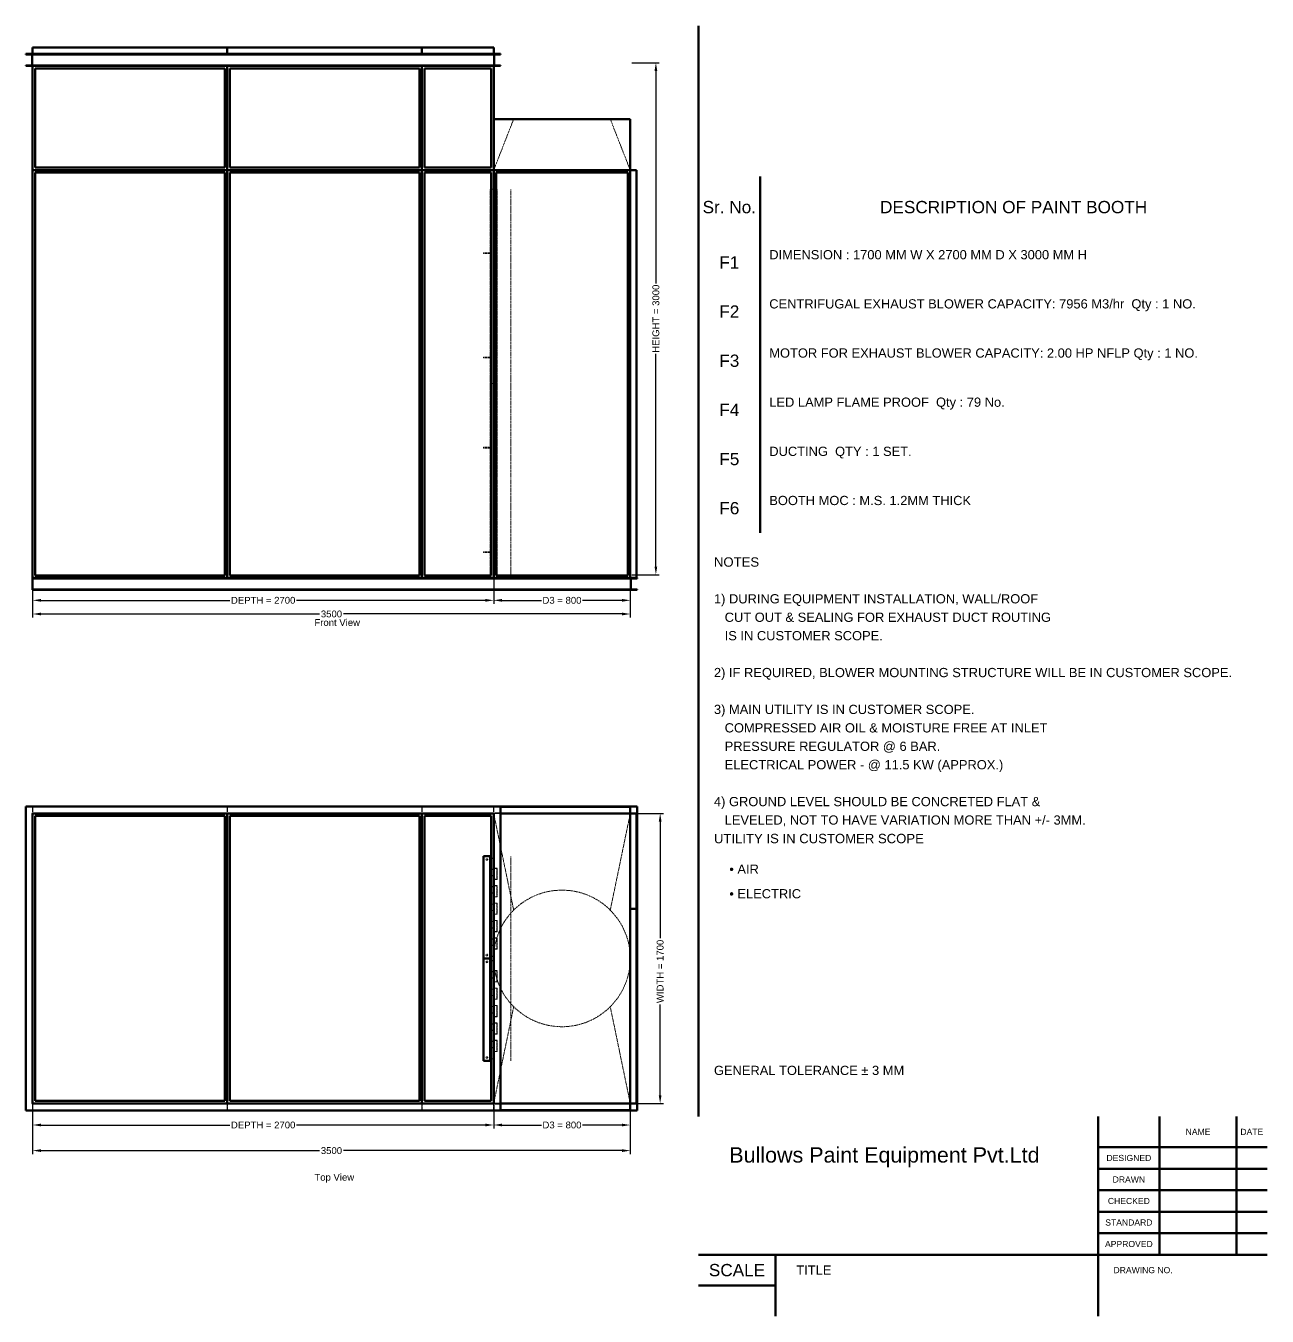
# Model space of a CAD drawing. Header units: millimetres. Extents: x -199 to 10971, y 270 to 8564.
# Drawn here: x 3701 to 10971, y 270 to 7830 of the extents above; entities that cross this region are included whole.
import ezdxf
from ezdxf.enums import TextEntityAlignment as Align

# ---------------------------------------------------------------- set-up
doc = ezdxf.new("R2010")
doc.units = ezdxf.units.MM
doc.linetypes.add('Hidden', pattern=[15, 5, -3, 5, -2])
for name, color, linetype, lineweight in [('Default', 7, 'Continuous', 50), ('Edges', 7, 'Hidden', 15), ('HiddenEdges', 2, 'Hidden', 15), ('HiddenSilhouettes', 2, 'Hidden', 15), ('HiddenWires', 7, 'Hidden', 15), ('Silhouettes', 7, 'Continuous', 50), ('Wires', 7, 'Hidden', 15)]:
    doc.layers.add(name, color=color, linetype=linetype, lineweight=lineweight)
doc.layers.add('Dimension', color=7, linetype='Continuous', lineweight=50, true_color=0x6495ed)
doc.styles.add('Default', font='arial.ttf')
doc.dimstyles.get("Standard").update_dxf_attribs({"dimtxt": 0.18, "dimasz": 0.18, "dimexe": 0.18, "dimexo": 0.0625, "dimgap": 0.09, "dimtad": 0, "dimtih": 1, "dimtoh": 1, "dimdec": 4, "dimzin": 0, "dimdsep": 46, "dimtxsty": 'Standard', "dimcen": 0.09, "dimadec": 0, "dimazin": 0, "dimtfac": 1, "dimtdec": 4, "dimtofl": 0, "dimtmove": 0, "dimatfit": 3, "dimfxl": 1, "dimtolj": 1, "dimtzin": 0, "dimarcsym": 0})

# ---------------------------------------------------------------- blocks, each defined once
blk = doc.blocks.new('Top')
at = {"layer": 'Edges'}
for points in [[(990, 656.4), (1067.2, 282.8)], [(1632.8, -282.8), (1750, -850)]]:
    blk.add_lwpolyline(points, dxfattribs=at)
for points in [[(1632.8, 282.8, 0), (1750, 850, 0)], [(990, -656.4, 0), (1067.2, -282.8, 0)]]:
    blk.add_polyline3d(points, dxfattribs=at)
for start, end in [(45, 135), (135, 154.1767), (315.00001, 45), (205.82331, 224.99999), (224.99999, 315.00001)]:
    blk.add_arc((1350, 0), 400, start, end, dxfattribs=at)
at = {"layer": 'HiddenEdges'}
blk.add_lwpolyline([(950, 850), (990, 656.4)], dxfattribs=at)
for points in [[(-1753, -853, 0), (-1753, 853, 0)], [(-1753, 853, 0), (953, 853, 0)], [(-1750, 853, 0), (1753, 853, 0)], [(-1748.8, 850, 0), (-1748.8, 886.8, 0)], [(-1748.8, 886.8, 0), (-611.2, 886.8, 0)], [(-1748.8, 848.8, 0), (-611.2, 848.8, 0)], [(-1748.8, -848.8, 0), (-1748.8, 848.8, 0)], [(-1735, 886.8, 0), (-1735, 888, 0)], [(-625, 886.8, 0), (-625, 888, 0)], [(-611.2, 850, 0), (-611.2, 886.8, 0)], [(-611.2, -848.8, 0), (-611.2, 848.8, 0)], [(-608.8, 850, 0), (-608.8, 886.8, 0)], [(-608.8, 886.8, 0), (528.8, 886.8, 0)], [(-608.8, 848.8, 0), (528.8, 848.8, 0)], [(-608.8, -848.8, 0), (-608.8, 848.8, 0)], [(-595, 886.8, 0), (-595, 888, 0)], [(515, 886.8, 0), (515, 888, 0)], [(528.8, 850, 0), (528.8, 886.8, 0)], [(528.8, -848.8, 0), (528.8, 848.8, 0)], [(531.2, 850, 0), (531.2, 886.8, 0)], [(531.2, 886.8, 0), (948.8, 886.8, 0)], [(531.2, -848.8, 0), (531.2, 848.8, 0)], [(531.2, 848.8, 0), (948.8, 848.8, 0)], [(545, 886.8, 0), (545, 888, 0)], [(935, 886.8, 0), (935, 888, 0)], [(948.8, 850, 0), (948.8, 886.8, 0)], [(948.8, -848.8, 0), (948.8, 848.8, 0)], [(951.2, 886.8, 0), (1748.8, 886.8, 0)], [(951.2, 850, 0), (951.2, 886.8, 0)], [(953, -853, 0), (953, 853, 0)], [(965, 886.8, 0), (965, 888, 0)], [(1735, 886.8, 0), (1735, 888, 0)], [(1748.8, 850, 0), (1748.8, 886.8, 0)], [(1751.2, 291.2, 0), (1751.2, 848.8, 0)], [(1751.2, 848.8, 0), (1786.8, 848.8, 0)], [(1753, -853, 0), (1753, 853, 0)], [(1750, 813.2, 0), (1751.2, 813.2, 0)], [(1750, 326.8, 0), (1751.2, 326.8, 0)], [(1750, 253.2, 0), (1751.2, 253.2, 0)], [(1751.2, 291.2, 0), (1786.8, 291.2, 0)], [(1751.2, -848.8, 0), (1751.2, 288.8, 0)], [(1751.2, 288.8, 0), (1786.8, 288.8, 0)], [(950, -850, 0), (990, -656.4, 0)], [(1750, -813.2, 0), (1751.2, -813.2, 0)], [(-1753, -853, 0), (953, -853, 0)], [(-1750, -853, 0), (1753, -853, 0)], [(-1748.8, -848.8, 0), (-611.2, -848.8, 0)], [(-1748.8, -886.8, 0), (-1748.8, -850, 0)], [(-1748.8, -886.8, 0), (-611.2, -886.8, 0)], [(-1735, -888, 0), (-1735, -886.8, 0)], [(-625, -888, 0), (-625, -886.8, 0)], [(-611.2, -886.8, 0), (-611.2, -850, 0)], [(-608.8, -848.8, 0), (528.8, -848.8, 0)], [(-608.8, -886.8, 0), (-608.8, -850, 0)], [(-608.8, -886.8, 0), (528.8, -886.8, 0)], [(-595, -888, 0), (-595, -886.8, 0)], [(515, -888, 0), (515, -886.8, 0)], [(528.8, -886.8, 0), (528.8, -850, 0)], [(531.2, -848.8, 0), (948.8, -848.8, 0)], [(531.2, -886.8, 0), (531.2, -850, 0)], [(531.2, -886.8, 0), (948.8, -886.8, 0)], [(545, -888, 0), (545, -886.8, 0)], [(935, -888, 0), (935, -886.8, 0)], [(948.8, -886.8, 0), (948.8, -850, 0)], [(951.2, -886.8, 0), (951.2, -850, 0)], [(951.2, -886.8, 0), (1748.8, -886.8, 0)], [(965, -888, 0), (965, -886.8, 0)], [(1735, -888, 0), (1735, -886.8, 0)], [(1748.8, -886.8, 0), (1748.8, -850, 0)], [(1751.2, -848.8, 0), (1786.8, -848.8, 0)]]:
    blk.add_polyline3d(points, dxfattribs=at)
blk.add_arc((1350, 0), 400, 154.1767, 205.82331, dxfattribs=at)
at = {"layer": 'HiddenSilhouettes'}
for points in [[(-1750, 850, 0), (-1750, 890, 0)], [(-1750, 850, 0), (-1750, 888, 0)], [(-1750, 888, 0), (-610, 888, 0)], [(-1750, 851.2, 0), (-610, 851.2, 0)], [(-610, 850, 0), (-610, 888, 0)], [(-610, 888, 0), (530, 888, 0)], [(-610, 851.2, 0), (530, 851.2, 0)], [(530, 850, 0), (530, 888, 0)], [(530, 888, 0), (950, 888, 0)], [(530, 851.2, 0), (950, 851.2, 0)], [(895, 850, 0), (1342.5, 850, 0)], [(950, 850, 0), (950, 888, 0)], [(950, 888, 0), (990, 888, 0)], [(950, 851.2, 0), (1750, 851.2, 0)], [(950, 850, 0), (990, 850, 0)], [(935, 587.5, 0), (950, 587.5, 0)], [(935, 586.3, 0), (950, 586.3, 0)], [(935, 522.7, 0), (950, 522.7, 0)], [(935, 521.5, 0), (950, 521.5, 0)], [(935, 485.5, 0), (950, 485.5, 0)], [(935, 484.3, 0), (950, 484.3, 0)], [(950, 528.5, 0), (970, 528.5, 0)], [(950, 527.3, 0), (968.8, 527.3, 0)], [(950, 463.7, 0), (968.8, 463.7, 0)], [(950, 462.5, 0), (970, 462.5, 0)], [(968.8, 463.7, 0), (968.8, 527.3, 0)], [(970, 462.5, 0), (970, 528.5, 0)], [(935, 420.7, 0), (950, 420.7, 0)], [(935, 419.5, 0), (950, 419.5, 0)], [(935, 383.5, 0), (950, 383.5, 0)], [(935, 382.3, 0), (950, 382.3, 0)], [(950, 426.5, 0), (970, 426.5, 0)], [(950, 425.3, 0), (968.8, 425.3, 0)], [(968.8, 361.7, 0), (968.8, 425.3, 0)], [(970, 360.5, 0), (970, 426.5, 0)], [(935, 318.7, 0), (950, 318.7, 0)], [(935, 317.5, 0), (950, 317.5, 0)], [(950, 361.7, 0), (968.8, 361.7, 0)], [(950, 360.5, 0), (970, 360.5, 0)], [(950, 324.5, 0), (970, 324.5, 0)], [(950, 323.3, 0), (968.8, 323.3, 0)], [(968.8, 259.7, 0), (968.8, 323.3, 0)], [(970, 258.5, 0), (970, 324.5, 0)], [(935, 281.5, 0), (950, 281.5, 0)], [(935, 280.3, 0), (950, 280.3, 0)], [(950, 259.7, 0), (968.8, 259.7, 0)], [(950, 258.5, 0), (970, 258.5, 0)], [(935, 216.7, 0), (950, 216.7, 0)], [(935, 215.5, 0), (950, 215.5, 0)], [(935, 179.5, 0), (950, 179.5, 0)], [(935, 178.3, 0), (950, 178.3, 0)], [(950, 222.5, 0), (970, 222.5, 0)], [(950, 221.3, 0), (968.8, 221.3, 0)], [(950, 157.7, 0), (968.8, 157.7, 0)], [(950, 156.5, 0), (970, 156.5, 0)], [(968.8, 157.7, 0), (968.8, 221.3, 0)], [(970, 156.5, 0), (970, 222.5, 0)], [(935, 114.7, 0), (950, 114.7, 0)], [(935, 113.5, 0), (950, 113.5, 0)], [(935, 77.5, 0), (950, 77.5, 0)], [(935, 76.3, 0), (950, 76.3, 0)], [(950, 120.5, 0), (970, 120.5, 0)], [(950, 119.3, 0), (968.8, 119.3, 0)], [(968.8, 55.7, 0), (968.8, 119.3, 0)], [(970, 54.5, 0), (970, 120.5, 0)], [(935, 12.7, 0), (950, 12.7, 0)], [(935, 11.5, 0), (950, 11.5, 0)], [(950, 55.7, 0), (968.8, 55.7, 0)], [(950, 54.5, 0), (970, 54.5, 0)], [(935, -12.5, 0), (950, -12.5, 0)], [(935, -13.7, 0), (950, -13.7, 0)], [(950, -71.5, 0), (970, -71.5, 0)], [(950, -72.7, 0), (968.8, -72.7, 0)], [(968.8, -136.3, 0), (968.8, -72.7, 0)], [(970, -137.5, 0), (970, -71.5, 0)], [(935, -77.3, 0), (950, -77.3, 0)], [(935, -78.5, 0), (950, -78.5, 0)], [(935, -114.5, 0), (950, -114.5, 0)], [(935, -115.7, 0), (950, -115.7, 0)], [(950, -136.3, 0), (968.8, -136.3, 0)], [(950, -137.5, 0), (970, -137.5, 0)], [(935, -179.3, 0), (950, -179.3, 0)], [(935, -180.5, 0), (950, -180.5, 0)], [(935, -216.5, 0), (950, -216.5, 0)], [(935, -217.7, 0), (950, -217.7, 0)], [(950, -173.5, 0), (970, -173.5, 0)], [(950, -174.7, 0), (968.8, -174.7, 0)], [(968.8, -238.3, 0), (968.8, -174.7, 0)], [(970, -239.5, 0), (970, -173.5, 0)], [(935, -281.3, 0), (950, -281.3, 0)], [(935, -282.5, 0), (950, -282.5, 0)], [(950, -238.3, 0), (968.8, -238.3, 0)], [(950, -239.5, 0), (970, -239.5, 0)], [(950, -275.5, 0), (970, -275.5, 0)], [(950, -276.7, 0), (968.8, -276.7, 0)], [(968.8, -340.3, 0), (968.8, -276.7, 0)], [(970, -341.5, 0), (970, -275.5, 0)], [(935, -318.5, 0), (950, -318.5, 0)], [(935, -319.7, 0), (950, -319.7, 0)], [(950, -340.3, 0), (968.8, -340.3, 0)], [(950, -341.5, 0), (970, -341.5, 0)], [(950, -377.5, 0), (970, -377.5, 0)], [(970, -443.5, 0), (970, -377.5, 0)], [(935, -383.3, 0), (950, -383.3, 0)], [(935, -384.5, 0), (950, -384.5, 0)], [(935, -420.5, 0), (950, -420.5, 0)], [(935, -421.7, 0), (950, -421.7, 0)], [(950, -378.7, 0), (968.8, -378.7, 0)], [(950, -442.3, 0), (968.8, -442.3, 0)], [(950, -443.5, 0), (970, -443.5, 0)], [(968.8, -442.3, 0), (968.8, -378.7, 0)], [(935, -485.3, 0), (950, -485.3, 0)], [(935, -486.5, 0), (950, -486.5, 0)], [(935, -522.5, 0), (950, -522.5, 0)], [(935, -523.7, 0), (950, -523.7, 0)], [(950, -479.5, 0), (970, -479.5, 0)], [(950, -480.7, 0), (968.8, -480.7, 0)], [(968.8, -544.3, 0), (968.8, -480.7, 0)], [(970, -545.5, 0), (970, -479.5, 0)], [(935, -587.3, 0), (950, -587.3, 0)], [(935, -588.5, 0), (950, -588.5, 0)], [(950, -544.3, 0), (968.8, -544.3, 0)], [(950, -545.5, 0), (970, -545.5, 0)], [(-1750, -848.8, 0), (-610, -848.8, 0)], [(-1750, -888, 0), (-1750, -850, 0)], [(-1750, -850, 0), (895, -850, 0)], [(-1750, -890, 0), (-1750, -850, 0)], [(-1750, -888, 0), (-610, -888, 0)], [(-610, -848.8, 0), (530, -848.8, 0)], [(-610, -888, 0), (-610, -850, 0)], [(-610, -888, 0), (530, -888, 0)], [(530, -848.8, 0), (950, -848.8, 0)], [(530, -888, 0), (530, -850, 0)], [(530, -888, 0), (950, -888, 0)], [(895, -850, 0), (1342.5, -850, 0)], [(895, -890, 0), (990, -890, 0)], [(950, -848.8, 0), (1750, -848.8, 0)], [(950, -888, 0), (950, -850, 0)], [(950, -850, 0), (990, -850, 0)], [(950, -888, 0), (990, -888, 0)]]:
    blk.add_polyline3d(points, dxfattribs=at)
at = {"layer": 'HiddenWires'}
for points in [[(1050, 0, 0), (1050, 600, 0)], [(1750, 222.5, 0), (1750, 445, 0)], [(1050, -600, 0), (1050, 0, 0)]]:
    blk.add_polyline3d(points, dxfattribs=at)
at = {"layer": 'Silhouettes'}
for points in [[(-1790, 890, 0), (990, 890, 0)], [(-1790, -890, 0), (-1790, 890, 0)], [(-1750, -850, 0), (-1750, 850, 0)], [(-1750, 850, 0), (-610, 850, 0)], [(-1750, 850, 0), (895, 850, 0)], [(-1735, -835, 0), (-1735, 835, 0)], [(-1735, 835, 0), (-625, 835, 0)], [(-625, -835, 0), (-625, 835, 0)], [(-610, -850, 0), (-610, 850, 0)], [(-610, 850, 0), (530, 850, 0)], [(-595, -835, 0), (-595, 835, 0)], [(-595, 835, 0), (515, 835, 0)], [(515, -835, 0), (515, 835, 0)], [(530, 850, 0), (950, 850, 0)], [(530, -850, 0), (530, 850, 0)], [(545, 835, 0), (935, 835, 0)], [(545, -835, 0), (545, 835, 0)], [(895, 890, 0), (1790, 890, 0)], [(935, -835, 0), (935, 835, 0)], [(950, -850, 0), (950, 850, 0)], [(990, -890, 0), (990, 890, 0)], [(990, 888, 0), (1750, 888, 0)], [(990, 850, 0), (1750, 850, 0)], [(1750, 850, 0), (1750, 888, 0)], [(1750, 850, 0), (1786.8, 850, 0)], [(1750, 290, 0), (1750, 850, 0)], [(1786.8, 290, 0), (1786.8, 850, 0)], [(1790, -890, 0), (1790, 890, 0)], [(890, 0, 0), (890, 600, 0)], [(890, 600, 0), (930, 600, 0)], [(930, 278.1, 0), (930, 600, 0)], [(930, 521.5, 0), (930, 587.5, 0)], [(930, 587.5, 0), (935, 587.5, 0)], [(931.2, 522.7, 0), (931.2, 586.3, 0)], [(931.2, 586.3, 0), (935, 586.3, 0)], [(930, 521.5, 0), (935, 521.5, 0)], [(930, 419.5, 0), (930, 485.5, 0)], [(930, 485.5, 0), (935, 485.5, 0)], [(931.2, 522.7, 0), (935, 522.7, 0)], [(931.2, 420.7, 0), (931.2, 484.3, 0)], [(931.2, 484.3, 0), (935, 484.3, 0)], [(930, 419.5, 0), (935, 419.5, 0)], [(930, 317.5, 0), (930, 383.5, 0)], [(930, 383.5, 0), (935, 383.5, 0)], [(931.2, 420.7, 0), (935, 420.7, 0)], [(931.2, 318.7, 0), (931.2, 382.3, 0)], [(931.2, 382.3, 0), (935, 382.3, 0)], [(930, 317.5, 0), (935, 317.5, 0)], [(931.2, 318.7, 0), (935, 318.7, 0)], [(930, 215.5, 0), (930, 281.5, 0)], [(930, 281.5, 0), (935, 281.5, 0)], [(931.2, 216.7, 0), (931.2, 280.3, 0)], [(931.2, 280.3, 0), (935, 280.3, 0)], [(1750, 290, 0), (1786.8, 290, 0)], [(1750, -850, 0), (1750, 290, 0)], [(1786.8, -850, 0), (1786.8, 290, 0)], [(930, 0, 0), (930, 222.5, 0)], [(930, 215.5, 0), (935, 215.5, 0)], [(930, 113.5, 0), (930, 179.5, 0)], [(930, 179.5, 0), (935, 179.5, 0)], [(931.2, 216.7, 0), (935, 216.7, 0)], [(931.2, 114.7, 0), (931.2, 178.3, 0)], [(931.2, 178.3, 0), (935, 178.3, 0)], [(930, 113.5, 0), (935, 113.5, 0)], [(930, 11.5, 0), (930, 77.5, 0)], [(930, 77.5, 0), (935, 77.5, 0)], [(931.2, 114.7, 0), (935, 114.7, 0)], [(931.2, 12.7, 0), (931.2, 76.3, 0)], [(931.2, 76.3, 0), (935, 76.3, 0)], [(890, -600, 0), (890, 0, 0)], [(890, 0, 0), (930, 0, 0)], [(930, 11.5, 0), (935, 11.5, 0)], [(930, -222.5, 0), (930, 0, 0)], [(931.2, 12.7, 0), (935, 12.7, 0)], [(930, -78.5, 0), (930, -12.5, 0)], [(930, -12.5, 0), (935, -12.5, 0)], [(931.2, -77.3, 0), (931.2, -13.7, 0)], [(931.2, -13.7, 0), (935, -13.7, 0)], [(930, -78.5, 0), (935, -78.5, 0)], [(930, -180.5, 0), (930, -114.5, 0)], [(930, -114.5, 0), (935, -114.5, 0)], [(931.2, -77.3, 0), (935, -77.3, 0)], [(931.2, -179.3, 0), (931.2, -115.7, 0)], [(931.2, -115.7, 0), (935, -115.7, 0)], [(930, -180.5, 0), (935, -180.5, 0)], [(930, -282.5, 0), (930, -216.5, 0)], [(930, -216.5, 0), (935, -216.5, 0)], [(931.2, -179.3, 0), (935, -179.3, 0)], [(931.2, -281.3, 0), (931.2, -217.7, 0)], [(931.2, -217.7, 0), (935, -217.7, 0)], [(930, -600, 0), (930, -278.1, 0)], [(930, -282.5, 0), (935, -282.5, 0)], [(931.2, -281.3, 0), (935, -281.3, 0)], [(930, -384.5, 0), (930, -318.5, 0)], [(930, -318.5, 0), (935, -318.5, 0)], [(931.2, -383.3, 0), (931.2, -319.7, 0)], [(931.2, -319.7, 0), (935, -319.7, 0)], [(930, -384.5, 0), (935, -384.5, 0)], [(930, -486.5, 0), (930, -420.5, 0)], [(930, -420.5, 0), (935, -420.5, 0)], [(931.2, -383.3, 0), (935, -383.3, 0)], [(931.2, -485.3, 0), (931.2, -421.7, 0)], [(931.2, -421.7, 0), (935, -421.7, 0)], [(930, -486.5, 0), (935, -486.5, 0)], [(930, -588.5, 0), (930, -522.5, 0)], [(930, -522.5, 0), (935, -522.5, 0)], [(931.2, -485.3, 0), (935, -485.3, 0)], [(931.2, -587.3, 0), (931.2, -523.7, 0)], [(931.2, -523.7, 0), (935, -523.7, 0)], [(890, -600, 0), (930, -600, 0)], [(930, -588.5, 0), (935, -588.5, 0)], [(931.2, -587.3, 0), (935, -587.3, 0)], [(-1790, -890, 0), (990, -890, 0)], [(-1750, -850, 0), (-610, -850, 0)], [(-1735, -835, 0), (-625, -835, 0)], [(-610, -850, 0), (530, -850, 0)], [(-595, -835, 0), (515, -835, 0)], [(530, -850, 0), (950, -850, 0)], [(545, -835, 0), (935, -835, 0)], [(990, -850, 0), (1750, -850, 0)], [(990, -888, 0), (1750, -888, 0)], [(990, -890, 0), (1790, -890, 0)], [(1750, -888, 0), (1750, -850, 0)], [(1750, -850, 0), (1786.8, -850, 0)]]:
    blk.add_polyline3d(points, dxfattribs=at)
for points in [[(-1750, 890, 0)], [(1750, 851.2, 0)], [(0, -850, 0)]]:
    blk.add_polyline3d(points, close=True, dxfattribs=at)
at = {"layer": 'Wires'}
for centre in [(910, 580), (910, 20), (910, -20), (910, -580)]:
    blk.add_circle(centre, 5, dxfattribs=at)
blk = doc.blocks.new('Front')
at = {"layer": 'Edges'}
for points in [[(950.5, 871, 0), (1067.2, 1169.8, 0)], [(1632.8, 1169.8, 0), (1749.5, 871, 0)]]:
    blk.add_polyline3d(points, dxfattribs=at)
at = {"layer": 'HiddenEdges'}
blk.add_lwpolyline([(950, 869.8), (950.5, 871)], dxfattribs=at)
for points in [[(-1748.8, 1551, 0), (-1748.8, 1587.8, 0)], [(-1748.8, 1587.8, 0), (-611.2, 1587.8, 0)], [(-1735, 1587.8, 0), (-1735, 1589, 0)], [(-625, 1587.8, 0), (-625, 1589, 0)], [(-611.2, 1551, 0), (-611.2, 1587.8, 0)], [(-608.8, 1551, 0), (-608.8, 1587.8, 0)], [(-608.8, 1587.8, 0), (528.8, 1587.8, 0)], [(-595, 1587.8, 0), (-595, 1589, 0)], [(515, 1587.8, 0), (515, 1589, 0)], [(528.8, 1551, 0), (528.8, 1587.8, 0)], [(531.2, 1587.8, 0), (948.8, 1587.8, 0)], [(531.2, 1551, 0), (531.2, 1587.8, 0)], [(545, 1587.8, 0), (545, 1589, 0)], [(935, 1587.8, 0), (935, 1589, 0)], [(948.8, 1551, 0), (948.8, 1587.8, 0)], [(-1750, 1481, 0), (-1750, 1551, 0)], [(950, 1481, 0), (950, 1551, 0)], [(-1748.8, 1479.8, 0), (-611.2, 1479.8, 0)], [(-1748.8, 872.2, 0), (-1748.8, 1479.8, 0)], [(-611.2, 872.2, 0), (-611.2, 1479.8, 0)], [(-608.8, 872.2, 0), (-608.8, 1479.8, 0)], [(-608.8, 1479.8, 0), (528.8, 1479.8, 0)], [(528.8, 872.2, 0), (528.8, 1479.8, 0)], [(531.2, 872.2, 0), (531.2, 1479.8, 0)], [(531.2, 1479.8, 0), (948.8, 1479.8, 0)], [(948.8, 872.2, 0), (948.8, 1479.8, 0)], [(-1748.8, 872.2, 0), (-611.2, 872.2, 0)], [(-1748.8, 869.8, 0), (-611.2, 869.8, 0)], [(-1748.8, -1517.8, 0), (-1748.8, 869.8, 0)], [(-611.2, -1517.8, 0), (-611.2, 869.8, 0)], [(-608.8, 872.2, 0), (528.8, 872.2, 0)], [(-608.8, 869.8, 0), (528.8, 869.8, 0)], [(-608.8, -1517.8, 0), (-608.8, 869.8, 0)], [(528.8, -1517.8, 0), (528.8, 869.8, 0)], [(531.2, 872.2, 0), (948.8, 872.2, 0)], [(531.2, -1517.8, 0), (531.2, 869.8, 0)], [(531.2, 869.8, 0), (948.8, 869.8, 0)], [(948.8, -1517.8, 0), (948.8, 869.8, 0)], [(951.2, -1517.8, 0), (951.2, 869.8, 0)], [(951.2, 869.8, 0), (1748.8, 869.8, 0)], [(1748.8, -1517.8, 0), (1748.8, 869.8, 0)], [(1749.5, 871, 0), (1750, 869.8, 0)], [(1750, 834.2, 0), (1751.2, 834.2, 0)], [(1751.2, -1517.8, 0), (1751.2, 869.8, 0)], [(1751.2, 869.8, 0), (1786.8, 869.8, 0)], [(930, -380.2, 0), (930, 759.8, 0)], [(931.2, -380.2, 0), (931.2, 759.8, 0)], [(970, -380.2, 0), (970, 759.8, 0)], [(930, -1520.2, 0), (930, -380.2, 0)], [(970, -1520.2, 0), (970, -380.2, 0)], [(1750, -1482.2, 0), (1751.2, -1482.2, 0)], [(-1750, -1589, 0), (-1750, -1519, 0)], [(-1748.8, -1517.8, 0), (-611.2, -1517.8, 0)], [(-608.8, -1517.8, 0), (528.8, -1517.8, 0)], [(531.2, -1517.8, 0), (948.8, -1517.8, 0)], [(951.2, -1517.8, 0), (1748.8, -1517.8, 0)], [(1750, -1589, 0), (1750, -1519, 0)], [(1751.2, -1517.8, 0), (1786.8, -1517.8, 0)]]:
    blk.add_polyline3d(points, dxfattribs=at)
at = {"layer": 'HiddenSilhouettes'}
for points in [[(950, 869.8), (950, 871)], [(1750, 871), (1750, 869.8)]]:
    blk.add_lwpolyline(points, dxfattribs=at)
for points in [[(-1753, 1548, 0)], [(953, 1548, 0)], [(1753, -1522, 0)]]:
    blk.add_polyline3d(points, close=True, dxfattribs=at)
for points in [[(-1750, 1481, 0), (-1750, 1481, 0)], [(-1750, 869.8, 0), (-1750, 1479.8, 0)], [(-1750, 1479.8, 0), (-610, 1479.8, 0)], [(-610, 1481, 0), (-610, 1481, 0)], [(-610, 1479.8, 0), (530, 1479.8, 0)], [(530, 1481, 0), (530, 1481, 0)], [(530, 1479.8, 0), (950, 1479.8, 0)], [(950, 1481, 0), (950, 1481, 0)], [(-610, 871, 0), (-610, 1191.7, 0)], [(-1750, 869.8, 0), (-610, 869.8, 0)], [(-610, 869.8, 0), (530, 869.8, 0)], [(530, 869.8, 0), (530, 871, 0)], [(530, 869.8, 0), (950, 869.8, 0)], [(950, 869.8, 0), (950, 871, 0)], [(950, 869.8, 0), (1750, 869.8, 0)], [(930, 759.8, 0), (950, 759.8, 0)], [(950, 759.8, 0), (970, 759.8, 0)], [(968.8, -380.2, 0), (968.8, 759.8, 0)], [(890, 381.8, 0), (890, 386.8, 0)], [(890, 386.8, 0), (930, 386.8, 0)], [(890, 381.8, 0), (930, 381.8, 0)], [(930, 381.8, 0), (930, 386.8, 0)], [(-1750, -1520.2, 0), (-1750, 0, 0)], [(890, -230.2, 0), (890, -225.2, 0)], [(890, -225.2, 0), (930, -225.2, 0)], [(905, -230.2, 0), (905, -225.2, 0)], [(915, -230.2, 0), (915, -225.2, 0)], [(930, -230.2, 0), (930, -225.2, 0)], [(890, -230.2, 0), (930, -230.2, 0)], [(930, -380.2, 0), (950, -380.2, 0)], [(931.2, -1520.2, 0), (931.2, -380.2, 0)], [(950, -380.2, 0), (970, -380.2, 0)], [(968.8, -1520.2, 0), (968.8, -380.2, 0)], [(890, -758.2, 0), (890, -753.2, 0)], [(890, -753.2, 0), (930, -753.2, 0)], [(930, -758.2, 0), (930, -753.2, 0)], [(530, -1520.2, 0), (530, -794.5, 0)], [(890, -758.2, 0), (930, -758.2, 0)], [(950, -1520.2, 0), (950, -1191.8, 0)], [(890, -1370.2, 0), (890, -1365.2, 0)], [(890, -1365.2, 0), (930, -1365.2, 0)], [(890, -1370.2, 0), (930, -1370.2, 0)], [(905, -1370.2, 0), (905, -1365.2, 0)], [(915, -1370.2, 0), (915, -1365.2, 0)], [(930, -1370.2, 0), (930, -1365.2, 0)], [(-1750, -1520.2, 0), (-610, -1520.2, 0)], [(-610, -1520.2, 0), (-610, -1519, 0)], [(-610, -1520.2, 0), (530, -1520.2, 0)], [(530, -1520.2, 0), (950, -1520.2, 0)], [(950, -1520.2, 0), (1750, -1520.2, 0)], [(1750, -1520.2, 0), (1750, -1519, 0)]]:
    blk.add_polyline3d(points, dxfattribs=at)
at = {"layer": 'HiddenWires'}
for points in [[(1050, -380.2, 0), (1050, 759.8, 0)], [(1050, -1520.2, 0), (1050, -380.2, 0)]]:
    blk.add_polyline3d(points, dxfattribs=at)
at = {"layer": 'Silhouettes'}
for points in [[(-1750, 1551), (-1750, 1589)], [(950, 871), (950.3, 1169.8)], [(1749.7, 1169.8), (1750, 871)]]:
    blk.add_lwpolyline(points, dxfattribs=at)
for points in [[(-1750, 1589, 0), (-610, 1589, 0)], [(-610, 1589, 0), (530, 1589, 0)], [(-610, 1551, 0), (-610, 1589, 0)], [(530, 1589, 0), (950, 1589, 0)], [(530, 1551, 0), (530, 1589, 0)], [(950, 1551, 0), (950, 1589, 0)], [(-1790, 1551, 0), (990, 1551, 0)], [(-1790, 1548, 0), (-1790, 1551, 0)], [(-1790, 1548, 0), (990, 1548, 0)], [(-1753, 1484, 0), (-1753, 1548, 0)], [(953, 1484, 0), (953, 1548, 0)], [(990, 1548, 0), (990, 1551, 0)], [(-1790, 1481, 0), (-1790, 1484, 0)], [(-1790, 1484, 0), (990, 1484, 0)], [(-1790, 1481, 0), (990, 1481, 0)], [(-1750, 871, 0), (-1750, 1481, 0)], [(-1735, 886, 0), (-1735, 1466, 0)], [(-1735, 1466, 0), (-625, 1466, 0)], [(-625, 886, 0), (-625, 1466, 0)], [(-610, 871, 0), (-610, 1481, 0)], [(-595, 1466, 0), (515, 1466, 0)], [(-595, 886, 0), (-595, 1466, 0)], [(515, 886, 0), (515, 1466, 0)], [(530, 871, 0), (530, 1481, 0)], [(545, 1466, 0), (935, 1466, 0)], [(545, 886, 0), (545, 1466, 0)], [(935, 886, 0), (935, 1466, 0)], [(950, 871, 0), (950, 1481, 0)], [(990, 1481, 0), (990, 1484, 0)], [(530, 871, 0), (530, 1191.7, 0)], [(950.3, 1169.8, 0), (1067.2, 1169.8, 0)], [(1067.2, 1169.8, 0), (1632.8, 1169.8, 0)], [(1632.8, 1169.8, 0), (1749.7, 1169.8, 0)], [(950, 871, 0), (950, 993.1, 0)], [(-1750, -1519, 0), (-1750, 871, 0)], [(-1750, 871, 0), (-1750, 871, 0)], [(-1750, 871, 0), (-610, 871, 0)], [(-1735, 886, 0), (-625, 886, 0)], [(-1735, -1504, 0), (-1735, 856, 0)], [(-1735, 856, 0), (-625, 856, 0)], [(-625, -1504, 0), (-625, 856, 0)], [(-610, -1519, 0), (-610, 871, 0)], [(-610, 869.8, 0), (-610, 871, 0)], [(-610, 871, 0), (530, 871, 0)], [(-595, 886, 0), (515, 886, 0)], [(-595, 856, 0), (515, 856, 0)], [(-595, -1504, 0), (-595, 856, 0)], [(515, -1504, 0), (515, 856, 0)], [(530, -1519, 0), (530, 871, 0)], [(530, 871, 0), (950, 871, 0)], [(545, 886, 0), (935, 886, 0)], [(545, -1504, 0), (545, 856, 0)], [(545, 856, 0), (935, 856, 0)], [(935, -1504, 0), (935, 856, 0)], [(950, 871, 0), (1750, 871, 0)], [(950, -1519, 0), (950, 871, 0)], [(965, 856, 0), (1735, 856, 0)], [(965, -1504, 0), (965, 856, 0)], [(1735, -1504, 0), (1735, 856, 0)], [(1750, -1519, 0), (1750, 871, 0)], [(1750, 871, 0), (1786.8, 871, 0)], [(1786.8, -1519, 0), (1786.8, 871, 0)], [(-610, -1519, 0), (-610, 0, 0)], [(1750, -1519, 0), (1750, -1191.8, 0)], [(-1735, -1504, 0), (-625, -1504, 0)], [(-595, -1504, 0), (515, -1504, 0)], [(545, -1504, 0), (935, -1504, 0)], [(965, -1504, 0), (1735, -1504, 0)], [(-1750, -1519, 0), (1790, -1519, 0)], [(-1750, -1522, 0), (-1750, -1519, 0)], [(-1750, -1522, 0), (1790, -1522, 0)], [(-1750, -1586, 0), (-1750, -1522, 0)], [(-1750, -1589, 0), (-1750, -1586, 0)], [(-1750, -1586, 0), (1790, -1586, 0)], [(1753, -1586, 0), (1753, -1522, 0)], [(1790, -1522, 0), (1790, -1519, 0)], [(1790, -1589, 0), (1790, -1586, 0)], [(-1750, -1589, 0), (1790, -1589, 0)]]:
    blk.add_polyline3d(points, dxfattribs=at)
for points in [[(530, 1479.8, 0)], [(950, 1479.8, 0)], [(-610, 869.8, 0)], [(1750, 869.8, 0)]]:
    blk.add_polyline3d(points, close=True, dxfattribs=at)
blk = doc.blocks.new('*D5')
at = {"layer": 'Defpoints', "color": 0}
for p in [(3741, 2366), (7241, 2366), (7241, 1240)]:
    blk.add_point(p, dxfattribs=at)
at = {"layer": 'Dimension', "color": 0, "lineweight": -2}
for p, q in [((3741, 2356), (3741, 1220)), ((7241, 2356), (7241, 1220)), ((3789, 1240), (5421.4, 1240)), ((7193, 1240), (5560.6, 1240))]:
    blk.add_line(p, q, dxfattribs=at)
at = {"layer": 'Dimension', "color": 0}
for points in [[(3789, 1248), (3789, 1232), (3741, 1240)], [(7193, 1232), (7193, 1248), (7241, 1240)]]:
    blk.add_solid(points, dxfattribs=at)
at = {"layer": 'Dimension', "color": 0, "insert": (5491, 1240), "char_height": 40, "attachment_point": 5, "style": 'Default'}
blk.add_mtext('\\A1;3500', dxfattribs=at)
blk = doc.blocks.new('*D6')
at = {"layer": 'Defpoints', "color": 0}
for p in [(3741, 2366), (6441, 2366), (6441, 1390)]:
    blk.add_point(p, dxfattribs=at)
at = {"layer": 'Dimension', "color": 0, "lineweight": -2}
for p, q in [((3741, 2356), (3741, 1370)), ((6441, 2356), (6441, 1370)), ((3789, 1390), (4895.8, 1390)), ((6393, 1390), (5286.2, 1390))]:
    blk.add_line(p, q, dxfattribs=at)
at = {"layer": 'Dimension', "color": 0}
for points in [[(3789, 1398), (3789, 1382), (3741, 1390)], [(6393, 1382), (6393, 1398), (6441, 1390)]]:
    blk.add_solid(points, dxfattribs=at)
at = {"layer": 'Dimension', "color": 0, "insert": (5091, 1390), "char_height": 40, "attachment_point": 5, "style": 'Default'}
blk.add_mtext('\\A1;DEPTH = 2700', dxfattribs=at)
blk = doc.blocks.new('*D7')
at = {"layer": 'Defpoints', "color": 0}
for p in [(6441, 2366), (7241, 2366), (7241, 1390)]:
    blk.add_point(p, dxfattribs=at)
at = {"layer": 'Dimension', "color": 0, "lineweight": -2}
for p, q in [((6441, 2356), (6441, 1370)), ((7241, 2356), (7241, 1370)), ((6489, 1390), (6720.3, 1390)), ((7193, 1390), (6961.7, 1390))]:
    blk.add_line(p, q, dxfattribs=at)
at = {"layer": 'Dimension', "color": 0}
for points in [[(6489, 1398), (6489, 1382), (6441, 1390)], [(7193, 1382), (7193, 1398), (7241, 1390)]]:
    blk.add_solid(points, dxfattribs=at)
at = {"layer": 'Dimension', "color": 0, "insert": (6841, 1390), "char_height": 40, "attachment_point": 5, "style": 'Default'}
blk.add_mtext('\\A1;D3 = 800', dxfattribs=at)
blk = doc.blocks.new('*D8')
at = {"layer": 'Defpoints', "color": 0}
for p in [(7241, 3216), (7416, 3216), (7241, 1516)]:
    blk.add_point(p, dxfattribs=at)
at = {"layer": 'Dimension', "color": 0, "lineweight": -2}
for p, q in [((7251, 3216), (7436, 3216)), ((7416, 3168), (7416, 2483.9)), ((7416, 1564), (7416, 2096.1)), ((7251, 1516), (7436, 1516))]:
    blk.add_line(p, q, dxfattribs=at)
at = {"layer": 'Dimension', "color": 0}
for points in [[(7424, 3168), (7408, 3168), (7416, 3216)], [(7408, 1564), (7424, 1564), (7416, 1516)]]:
    blk.add_solid(points, dxfattribs=at)
at = {"layer": 'Dimension', "color": 0, "insert": (7416, 2290), "char_height": 40, "attachment_point": 5, "rotation": 90, "style": 'Default'}
blk.add_mtext('\\A1;WIDTH = 1700', dxfattribs=at)
blk = doc.blocks.new('*D9')
at = {"layer": 'Defpoints', "color": 0}
for p in [(3741, 4614), (6441, 4614), (6441, 4464)]:
    blk.add_point(p, dxfattribs=at)
at = {"layer": 'Dimension', "color": 0, "lineweight": -2}
for p, q in [((3741, 4604), (3741, 4444)), ((6441, 4604), (6441, 4444)), ((3789, 4464), (4895.8, 4464)), ((6393, 4464), (5286.2, 4464))]:
    blk.add_line(p, q, dxfattribs=at)
at = {"layer": 'Dimension', "color": 0}
for points in [[(3789, 4472), (3789, 4456), (3741, 4464)], [(6393, 4456), (6393, 4472), (6441, 4464)]]:
    blk.add_solid(points, dxfattribs=at)
at = {"layer": 'Dimension', "color": 0, "insert": (5091, 4464), "char_height": 40, "attachment_point": 5, "style": 'Default'}
blk.add_mtext('\\A1;DEPTH = 2700', dxfattribs=at)
blk = doc.blocks.new('*D10')
at = {"layer": 'Defpoints', "color": 0}
for p in [(6441, 4614), (7241, 4614), (7241, 4464)]:
    blk.add_point(p, dxfattribs=at)
at = {"layer": 'Dimension', "color": 0, "lineweight": -2}
for p, q in [((6441, 4604), (6441, 4444)), ((7241, 4604), (7241, 4444)), ((6489, 4464), (6720.3, 4464)), ((7193, 4464), (6961.7, 4464))]:
    blk.add_line(p, q, dxfattribs=at)
at = {"layer": 'Dimension', "color": 0}
for points in [[(6489, 4472), (6489, 4456), (6441, 4464)], [(7193, 4456), (7193, 4472), (7241, 4464)]]:
    blk.add_solid(points, dxfattribs=at)
at = {"layer": 'Dimension', "color": 0, "insert": (6841, 4464), "char_height": 40, "attachment_point": 5, "style": 'Default'}
blk.add_mtext('\\A1;D3 = 800', dxfattribs=at)
blk = doc.blocks.new('*D11')
at = {"layer": 'Defpoints', "color": 0}
for p in [(3741, 4614), (7241, 4614), (7241, 4384)]:
    blk.add_point(p, dxfattribs=at)
at = {"layer": 'Dimension', "color": 0, "lineweight": -2}
for p, q in [((3741, 4604), (3741, 4364)), ((7241, 4604), (7241, 4364)), ((3789, 4384), (5421.4, 4384)), ((7193, 4384), (5560.6, 4384))]:
    blk.add_line(p, q, dxfattribs=at)
at = {"layer": 'Dimension', "color": 0}
for points in [[(3789, 4392), (3789, 4376), (3741, 4384)], [(7193, 4376), (7193, 4392), (7241, 4384)]]:
    blk.add_solid(points, dxfattribs=at)
at = {"layer": 'Dimension', "color": 0, "insert": (5491, 4384), "char_height": 40, "attachment_point": 5, "style": 'Default'}
blk.add_mtext('\\A1;3500', dxfattribs=at)
blk = doc.blocks.new('*D12')
at = {"layer": 'Defpoints', "color": 0}
for p in [(7241, 7614), (7391, 7614), (7241, 4614)]:
    blk.add_point(p, dxfattribs=at)
at = {"layer": 'Dimension', "color": 0, "lineweight": -2}
for p, q in [((7251, 7614), (7411, 7614)), ((7391, 7566), (7391, 6320)), ((7391, 4662), (7391, 5908)), ((7251, 4614), (7411, 4614))]:
    blk.add_line(p, q, dxfattribs=at)
at = {"layer": 'Dimension', "color": 0}
for points in [[(7399, 7566), (7383, 7566), (7391, 7614)], [(7383, 4662), (7399, 4662), (7391, 4614)]]:
    blk.add_solid(points, dxfattribs=at)
at = {"layer": 'Dimension', "color": 0, "insert": (7391, 6114), "char_height": 40, "attachment_point": 5, "rotation": 90, "style": 'Default'}
blk.add_mtext('\\A1;HEIGHT = 3000', dxfattribs=at)

msp = doc.modelspace()

# ---------------------------------------------------------------- linework, layer by layer
at = {"layer": 'Default'}
for p, q in [((7641, 7830), (7641, 1440)), ((8001, 6948), (8001, 6588)), ((8001, 6948), (8001, 4860)), ((9981, 1440), (9981, 270)), ((10341, 630), (10341, 1440)), ((10791, 630), (10791, 1440)), ((9981, 1260), (10971, 1260)), ((9981, 1134), (10971, 1134)), ((9981, 1008), (10971, 1008)), ((9981, 882), (10971, 882)), ((9981, 756), (10971, 756)), ((7641, 630), (10971, 630)), ((8091, 630), (8091, 270)), ((7641, 450), (8091, 450))]:
    msp.add_line(p, q, dxfattribs=at)

# ---------------------------------------------------------------- block references
for name, p in [('Front', (5491, 6114)), ('Top', (5491, 2366))]:
    msp.add_blockref(name, p, dxfattribs=at)

# ---------------------------------------------------------------- texts
at = {"layer": 'Default', "style": 'Default'}
for s, height, p in [('Sr. No.', 72, (7821, 6768)), ('DESCRIPTION OF PAINT BOOTH', 72, (9486, 6768)), ('F1', 72, (7821, 6444)), ('F2', 72, (7821, 6156)), ('F3', 72, (7821, 5868)), ('F4', 72, (7821, 5580)), ('F5', 72, (7821, 5292)), ('F6', 72, (7821, 5004)), ('NAME', 36, (10566, 1350)), ('DATE', 36, (10881, 1350)), ('DESIGNED', 36, (10161, 1197)), ('DRAWN', 36, (10161, 1071)), ('CHECKED', 36, (10161, 945)), ('STANDARD', 36, (10161, 819)), ('APPROVED', 36, (10161, 693)), ('SCALE', 72, (7866, 540)), ('TITLE', 54, (8316, 540))]:
    msp.add_text(s, height=height, dxfattribs=at).set_placement(p, align=Align.MIDDLE_CENTER)
for s, height, p in [('DIMENSION : 1700 MM W X 2700 MM D X 3000 MM H', 54, (8055, 6516)), ('CENTRIFUGAL EXHAUST BLOWER CAPACITY: 7956 M3/hr  Qty : 1 NO.', 54, (8055, 6228)), ('MOTOR FOR EXHAUST BLOWER CAPACITY: 2.00 HP NFLP Qty : 1 NO.', 54, (8055, 5940)), ('LED LAMP FLAME PROOF  Qty : 79 No.', 54, (8055, 5652)), ('DUCTING  QTY : 1 SET.', 54, (8055, 5364)), ('BOOTH MOC : M.S. 1.2MM THICK', 54, (8055, 5076)), ('NOTES', 55, (7731, 4716)), ('1) DURING EQUIPMENT INSTALLATION, WALL/ROOF', 54, (7731, 4500)), ('   CUT OUT & SEALING FOR EXHAUST DUCT ROUTING', 54, (7731, 4392)), ('   IS IN CUSTOMER SCOPE.', 54, (7731, 4284)), ('2) IF REQUIRED, BLOWER MOUNTING STRUCTURE WILL BE IN CUSTOMER SCOPE.', 54, (7731, 4068)), ('3) MAIN UTILITY IS IN CUSTOMER SCOPE.', 54, (7731, 3852)), ('   COMPRESSED AIR OIL & MOISTURE FREE AT INLET', 54, (7731, 3744)), ('   PRESSURE REGULATOR @ 6 BAR.', 54, (7731, 3636)), ('   ELECTRICAL POWER - @ 11.5 KW (APPROX.)', 54, (7731, 3528)), ('4) GROUND LEVEL SHOULD BE CONCRETED FLAT &', 54, (7731, 3312)), ('   LEVELED, NOT TO HAVE VARIATION MORE THAN +/- 3MM.', 54, (7731, 3204)), ('UTILITY IS IN CUSTOMER SCOPE', 55, (7731, 3096)), ('• AIR', 54, (7821, 2916)), ('• ELECTRIC', 54, (7821, 2772)), ('Bullows Paint Equipment Pvt.Ltd', 90, (7821, 1260))]:
    msp.add_text(s, height=height, dxfattribs=at).set_placement(p, align=Align.TOP_LEFT)
for s, height, p in [('GENERAL TOLERANCE ± 3 MM', 54, (7731, 1710)), ('DRAWING NO.', 36, (10071, 540))]:
    msp.add_text(s, height=height, dxfattribs=at).set_placement(p, align=Align.MIDDLE_LEFT)
at = {"layer": 'Dimension', "style": 'Default'}
for s, p in [('Front View', (5391, 4314)), ('Top View', (5391, 1064))]:
    msp.add_text(s, height=40, dxfattribs=at).set_placement(p)

# ---------------------------------------------------------------- dimensions: what is measured, and where the dimension line sits
at = {"layer": 'Dimension'}
for base, p1, p2, text, picture, middle in [((7391, 7614), (7241, 4614), (7241, 7614), 'HEIGHT = <>', '*D12', (7391, 6114)), ((7416, 3216), (7241, 1516), (7241, 3216), 'WIDTH = <>', '*D8', (7416, 2290))]:
    dim = msp.add_linear_dim(base=base, p1=p1, p2=p2, angle=90, text=text, dimstyle='Standard', override={"dimscale": 1, "dimtxt": 40, "dimasz": 48, "dimexe": 20, "dimexo": 10, "dimgap": 10, "dimtad": 0, "dimjust": 0, "dimtih": 0, "dimtoh": 0, "dimdec": 3, "dimlfac": 1, "dimzin": 8, "dimlunit": 2, "dimpost": '', "dimtxsty": 'Default', "dimsah": 0, "dimse1": 0, "dimse2": 0, "dimclrt": 0, "dimtol": 0, "dimlim": 0, "dimtp": 0, "dimtm": 0, "dimtfac": 1, "dimtdec": 3, "dimtix": 0, "dimtzin": 8}, dxfattribs=at)
    dim.commit()
    dim.dimension.update_dxf_attribs({"geometry": picture, "text_midpoint": middle, "dimtype": 160})
for base, p1, p2, text, picture, middle in [((6441, 4464), (3741, 4614), (6441, 4614), 'DEPTH = <>', '*D9', (5091, 4464)), ((7241, 4464), (6441, 4614), (7241, 4614), 'D3 = <>', '*D10', (6841, 4464)), ((6441, 1390), (3741, 2366), (6441, 2366), 'DEPTH = <>', '*D6', (5091, 1390)), ((7241, 1390), (6441, 2366), (7241, 2366), 'D3 = <>', '*D7', (6841, 1390))]:
    dim = msp.add_linear_dim(base=base, p1=p1, p2=p2, text=text, dimstyle='Standard', override={"dimscale": 1, "dimtxt": 40, "dimasz": 48, "dimexe": 20, "dimexo": 10, "dimgap": 10, "dimtad": 0, "dimjust": 0, "dimtih": 0, "dimtoh": 0, "dimdec": 3, "dimlfac": 1, "dimzin": 8, "dimlunit": 2, "dimpost": '', "dimtxsty": 'Default', "dimsah": 0, "dimse1": 0, "dimse2": 0, "dimclrt": 0, "dimtol": 0, "dimlim": 0, "dimtp": 0, "dimtm": 0, "dimtfac": 1, "dimtdec": 3, "dimtix": 0, "dimtzin": 8}, dxfattribs=at)
    dim.commit()
    dim.dimension.update_dxf_attribs({"geometry": picture, "text_midpoint": middle, "dimtype": 160})
for base, p1, p2, picture, middle in [((7241, 4384), (3741, 4614), (7241, 4614), '*D11', (5491, 4384)), ((7241, 1240), (3741, 2366), (7241, 2366), '*D5', (5491, 1240))]:
    dim = msp.add_linear_dim(base=base, p1=p1, p2=p2, dimstyle='Standard', override={"dimscale": 1, "dimtxt": 40, "dimasz": 48, "dimexe": 20, "dimexo": 10, "dimgap": 10, "dimtad": 0, "dimjust": 0, "dimtih": 0, "dimtoh": 0, "dimdec": 3, "dimlfac": 1, "dimzin": 8, "dimlunit": 2, "dimpost": '', "dimtxsty": 'Default', "dimsah": 0, "dimse1": 0, "dimse2": 0, "dimclrt": 0, "dimtol": 0, "dimlim": 0, "dimtp": 0, "dimtm": 0, "dimtfac": 1, "dimtdec": 3, "dimtix": 0, "dimtzin": 8}, dxfattribs=at)
    dim.commit()
    dim.dimension.update_dxf_attribs({"geometry": picture, "text_midpoint": middle, "dimtype": 160})

doc.saveas('drawing.dxf')
